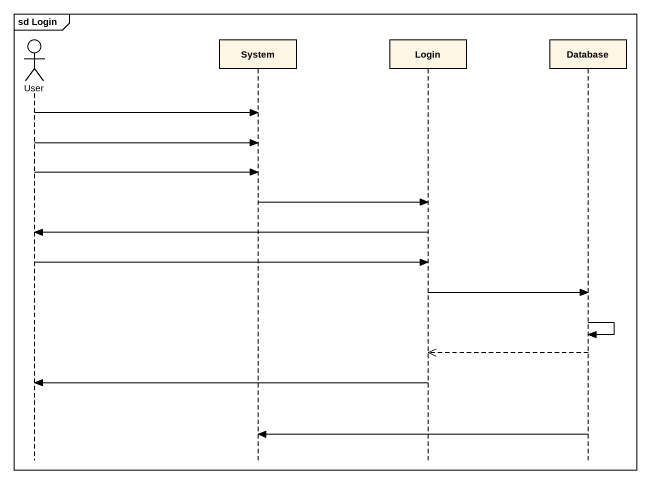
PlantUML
@startuml
mainframe sd Login
hide footbox
actor User
participant System
participant Login
participant "Database" as Database_

User -> System
User -> System
User -> System
System -> Login
Login -> User
User -> Login
Login -> Database_
Database_ -> Database_
Database_ -->> Login
Login -> User
Database_ -> System
@enduml
